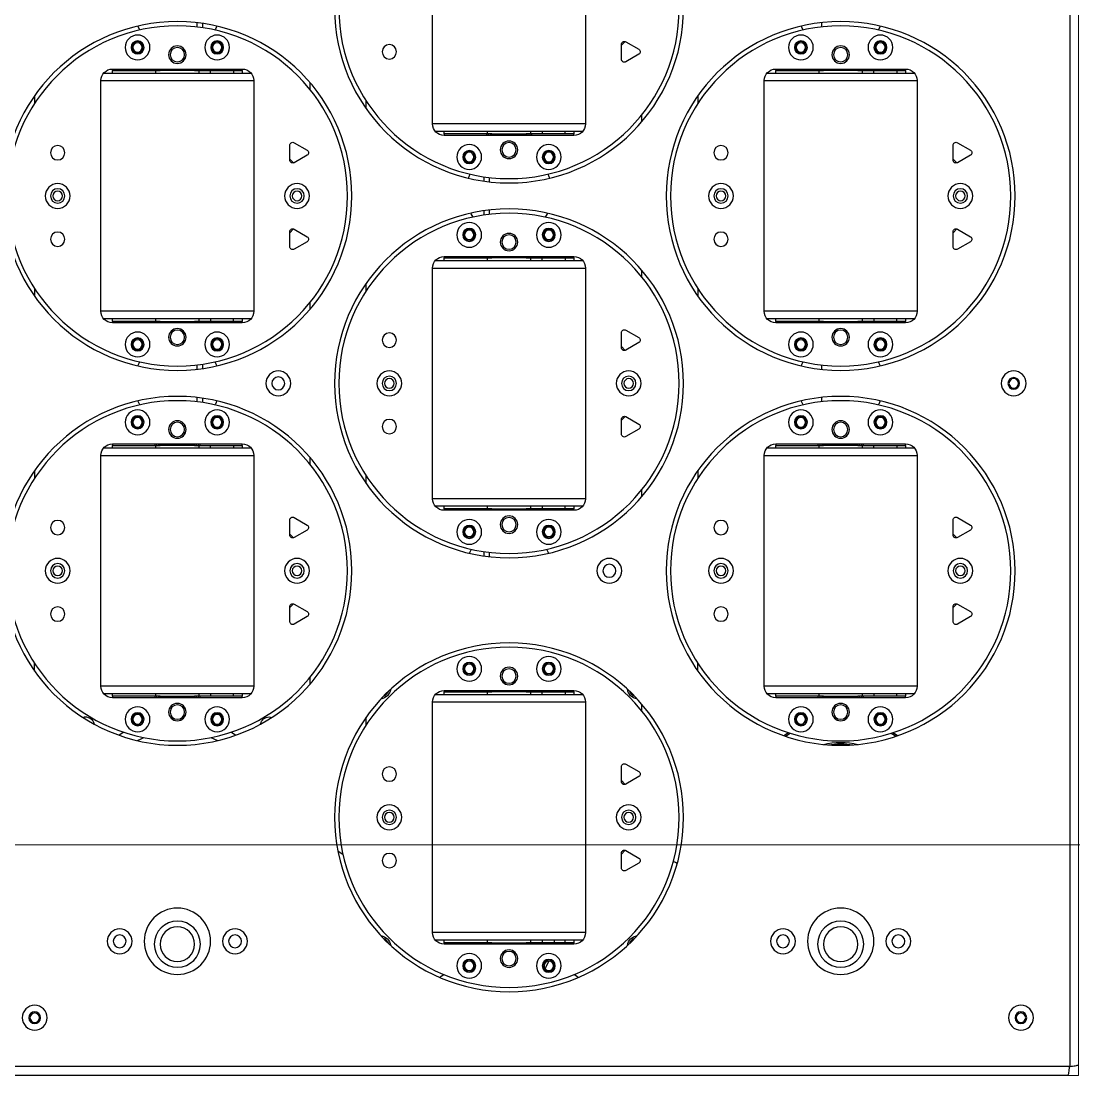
# Model space of a CAD drawing. Header units: millimetres. Extents: x 845401 to 948039, y 511594 to 550263.
# Drawn here: x 928138.5 to 928503.4, y 531309.2 to 531677.3 of the extents above; entities that cross this region are included whole.
import ezdxf

# ---------------------------------------------------------------- set-up
doc = ezdxf.new("R2010")
doc.units = ezdxf.units.MM
doc.layers.add('00', color=7, linetype='Continuous')
doc.layers.add('A-剖-0.10mm.......SECT-L01', color=255, linetype='Continuous', lineweight=18)

# ---------------------------------------------------------------- blocks, each defined once
blk = doc.blocks.new('1260包胶摆轮')
at = {"color": 7, "linetype": 'Continuous', "lineweight": 25}
for p, q in [((4843148.78, 879143.7), (4841954.98, 879143.7)), ((4843148.18, 879146.8), (4841955.59, 879146.8)), ((4843148.78, 877889.9), (4843148.78, 879143.7)), ((4842912.34, 879100.8), (4842912.43, 879100.8)), ((4842928.76, 879099.8), (4842980.01, 879099.8)), ((4842976.88, 879101.3), (4842931.88, 879101.3)), ((4842931.88, 879100.8), (4842931.88, 879101.3)), ((4842946.63, 879100.8), (4842931.88, 879100.8)), ((4842931.88, 879100.8), (4842931.88, 879099.8)), ((4842946.63, 879101.3), (4842946.63, 879100.8)), ((4842947.22, 879100.8), (4842946.63, 879100.8)), ((4842946.88, 879100.8), (4842946.88, 879099.8)), ((4842947.8, 879100.8), (4842947.22, 879100.8)), ((4842948.38, 879100.8), (4842947.8, 879100.8)), ((4842948.38, 879101.3), (4842948.38, 879100.8)), ((4842948.38, 879100.8), (4842960.38, 879100.8)), ((4842960.38, 879100.8), (4842960.38, 879101.3)), ((4842960.97, 879100.8), (4842960.38, 879100.8)), ((4842961.55, 879100.8), (4842960.97, 879100.8)), ((4842962.13, 879100.8), (4842961.55, 879100.8)), ((4842961.88, 879099.8), (4842961.88, 879100.8)), ((4842962.13, 879100.8), (4842962.13, 879101.3)), ((4842976.88, 879100.8), (4842962.13, 879100.8)), ((4842965.88, 879099.8), (4842965.88, 879100.8)), ((4842970.14, 879099.8), (4842969.9, 879100.8)), ((4842973.88, 879100.8), (4842973.88, 879099.8)), ((4842976.88, 879101.3), (4842976.88, 879100.8)), ((4842976.88, 879099.8), (4842976.88, 879100.8)), ((4842996.33, 879100.8), (4842996.43, 879100.8)), ((4842927.88, 879097.3), (4842927.88, 879017.3)), ((4842980.88, 879017.3), (4842980.88, 879097.3)), ((4842993.38, 879074.9), (4842993.38, 879069.7)), ((4842999.38, 879073.16), (4842994.88, 879075.76)), ((4842994.64, 879068.73), (4842993.38, 879070.04)), ((4842994.88, 879068.83), (4842999.38, 879071.43)), ((4843012.66, 879073.54), (4843012.57, 879073.21)), ((4842993.38, 879044.55), (4842994.64, 879045.86)), ((4842993.38, 879044.9), (4842993.38, 879039.7)), ((4842999.38, 879043.16), (4842994.88, 879045.76)), ((4842994.88, 879038.83), (4842999.38, 879041.43)), ((4842819.08, 879028.79), (4842820.64, 879027.74)), ((4842858.13, 879027.74), (4842859.69, 879028.79)), ((4843051.26, 879027.94), (4843049.66, 879028.99)), ((4842871.2, 879022.48), (4842872.18, 879022.64)), ((4842904.88, 879025.19), (4842904.88, 879022.51)), ((4843000.38, 879020.35), (4843000.38, 879018)), ((4842861.88, 879015.8), (4842816.88, 879015.8)), ((4842816.88, 879015.3), (4842816.88, 879015.8)), ((4842831.63, 879015.3), (4842816.88, 879015.3)), ((4842816.88, 879015.3), (4842816.88, 879014.3)), ((4842831.63, 879015.8), (4842831.63, 879015.3)), ((4842832.22, 879015.3), (4842831.63, 879015.3)), ((4842831.88, 879015.3), (4842831.88, 879014.3)), ((4842832.8, 879015.3), (4842832.22, 879015.3)), ((4842833.38, 879015.3), (4842832.8, 879015.3)), ((4842833.38, 879015.8), (4842833.38, 879015.3)), ((4842833.38, 879015.3), (4842845.38, 879015.3)), ((4842845.38, 879015.3), (4842845.38, 879015.8)), ((4842845.97, 879015.3), (4842845.38, 879015.3)), ((4842846.55, 879015.3), (4842845.97, 879015.3)), ((4842847.13, 879015.3), (4842846.55, 879015.3)), ((4842846.88, 879014.3), (4842846.88, 879015.3)), ((4842847.13, 879015.3), (4842847.13, 879015.8)), ((4842861.88, 879015.3), (4842847.13, 879015.3)), ((4842850.88, 879014.3), (4842850.88, 879015.3)), ((4842858.88, 879015.3), (4842858.88, 879014.3)), ((4842861.88, 879015.8), (4842861.88, 879015.3)), ((4842861.88, 879014.3), (4842861.88, 879015.3)), ((4842980.01, 879014.8), (4842928.76, 879014.8)), ((4842931.88, 879014.8), (4842931.88, 879013.8)), ((4842946.88, 879014.8), (4842946.88, 879013.8)), ((4842961.88, 879013.8), (4842961.88, 879014.8)), ((4842965.88, 879014.8), (4842965.88, 879013.8)), ((4842973.88, 879013.8), (4842973.88, 879014.8)), ((4842976.88, 879013.8), (4842976.88, 879014.8)), ((4843091.88, 879015.8), (4843046.88, 879015.8)), ((4843046.88, 879015.3), (4843046.88, 879015.8)), ((4843061.63, 879015.3), (4843046.88, 879015.3)), ((4843046.88, 879015.3), (4843046.88, 879014.3)), ((4843061.63, 879015.8), (4843061.63, 879015.3)), ((4843062.22, 879015.3), (4843061.63, 879015.3)), ((4843061.88, 879015.3), (4843061.88, 879014.3)), ((4843062.8, 879015.3), (4843062.22, 879015.3)), ((4843063.38, 879015.3), (4843062.8, 879015.3)), ((4843063.38, 879015.8), (4843063.38, 879015.3)), ((4843063.38, 879015.3), (4843075.38, 879015.3)), ((4843075.38, 879015.3), (4843075.38, 879015.8)), ((4843075.97, 879015.3), (4843075.38, 879015.3)), ((4843076.55, 879015.3), (4843075.97, 879015.3)), ((4843077.13, 879015.3), (4843076.55, 879015.3)), ((4843076.88, 879014.3), (4843076.88, 879015.3)), ((4843077.13, 879015.3), (4843077.13, 879015.8)), ((4843091.88, 879015.3), (4843077.13, 879015.3)), ((4843080.88, 879014.3), (4843080.88, 879015.3)), ((4843088.88, 879015.3), (4843088.88, 879014.3)), ((4843091.88, 879015.8), (4843091.88, 879015.3)), ((4843091.88, 879014.3), (4843091.88, 879015.3)), ((4842812.88, 879011.8), (4842812.88, 878931.8)), ((4842813.76, 879014.3), (4842865.01, 879014.3)), ((4842865.88, 878931.8), (4842865.88, 879011.8)), ((4842885.38, 879011.1), (4842885.38, 879008.74)), ((4842931.88, 879013.3), (4842931.88, 879013.8)), ((4842931.88, 879013.8), (4842946.63, 879013.8)), ((4842931.88, 879013.3), (4842976.88, 879013.3)), ((4842946.63, 879013.8), (4842946.63, 879013.3)), ((4842946.63, 879013.8), (4842947.22, 879013.8)), ((4842947.22, 879013.8), (4842947.8, 879013.8)), ((4842947.8, 879013.8), (4842948.38, 879013.8)), ((4842960.38, 879013.8), (4842948.38, 879013.8)), ((4842948.38, 879013.8), (4842948.38, 879013.3)), ((4842960.38, 879013.3), (4842960.38, 879013.8)), ((4842960.38, 879013.8), (4842960.97, 879013.8)), ((4842960.97, 879013.8), (4842961.55, 879013.8)), ((4842961.55, 879013.8), (4842962.13, 879013.8)), ((4842962.13, 879013.3), (4842962.13, 879013.8)), ((4842962.13, 879013.8), (4842976.88, 879013.8)), ((4842976.88, 879013.8), (4842976.88, 879013.3)), ((4843042.88, 879011.8), (4843042.88, 878931.8)), ((4843043.76, 879014.3), (4843095.01, 879014.3)), ((4843095.88, 878931.8), (4843095.88, 879011.8)), ((4842789.88, 879006.58), (4842789.88, 879003.9)), ((4843019.88, 879006.58), (4843019.88, 879003.9)), ((4842878.38, 878989.4), (4842878.38, 878984.2)), ((4842884.38, 878987.66), (4842879.88, 878990.26)), ((4843108.38, 878989.4), (4843108.38, 878984.2)), ((4843114.38, 878987.66), (4843109.88, 878990.26)), ((4842879.88, 878983.33), (4842884.38, 878985.93)), ((4843109.88, 878983.33), (4843114.38, 878985.93)), ((4842879.64, 878983.23), (4842878.38, 878984.54)), ((4843109.64, 878983.23), (4843108.38, 878984.54)), ((4842947.66, 878966.92), (4842947.66, 878965.41)), ((4842878.38, 878959.05), (4842879.64, 878960.36)), ((4842884.38, 878957.66), (4842879.88, 878960.26)), ((4843108.38, 878959.05), (4843109.64, 878960.36)), ((4843114.38, 878957.66), (4843109.88, 878960.26)), ((4842878.38, 878959.4), (4842878.38, 878954.2)), ((4842879.88, 878953.33), (4842884.38, 878955.93)), ((4843108.38, 878959.4), (4843108.38, 878954.2)), ((4843109.88, 878953.33), (4843114.38, 878955.93)), ((4842928.76, 878949.3), (4842980.01, 878949.3)), ((4842976.88, 878950.8), (4842931.88, 878950.8)), ((4842931.88, 878950.3), (4842931.88, 878950.8)), ((4842946.63, 878950.3), (4842931.88, 878950.3)), ((4842931.88, 878950.3), (4842931.88, 878949.3)), ((4842946.63, 878950.8), (4842946.63, 878950.3)), ((4842947.22, 878950.3), (4842946.63, 878950.3)), ((4842946.88, 878950.3), (4842946.88, 878949.3)), ((4842947.8, 878950.3), (4842947.22, 878950.3)), ((4842948.38, 878950.3), (4842947.8, 878950.3)), ((4842948.38, 878950.8), (4842948.38, 878950.3)), ((4842948.38, 878950.3), (4842960.38, 878950.3)), ((4842960.38, 878950.3), (4842960.38, 878950.8)), ((4842960.97, 878950.3), (4842960.38, 878950.3)), ((4842961.55, 878950.3), (4842960.97, 878950.3)), ((4842962.13, 878950.3), (4842961.55, 878950.3)), ((4842961.88, 878949.3), (4842961.88, 878950.3)), ((4842962.13, 878950.3), (4842962.13, 878950.8)), ((4842976.88, 878950.3), (4842962.13, 878950.3)), ((4842965.88, 878949.3), (4842965.88, 878950.3)), ((4842973.88, 878950.3), (4842973.88, 878949.3)), ((4842976.88, 878950.8), (4842976.88, 878950.3)), ((4842976.88, 878949.3), (4842976.88, 878950.3)), ((4842927.88, 878946.8), (4842927.88, 878866.8)), ((4842980.88, 878866.8), (4842980.88, 878946.8)), ((4843000.38, 878946.1), (4843000.38, 878943.74)), ((4842904.88, 878941.58), (4842904.88, 878938.9)), ((4842789.88, 878937.01), (4842789.88, 878939.69)), ((4843019.88, 878937.01), (4843019.88, 878939.69)), ((4842885.38, 878934.85), (4842885.38, 878932.5)), ((4842865.01, 878929.3), (4842813.76, 878929.3)), ((4842816.88, 878929.3), (4842816.88, 878928.3)), ((4842816.88, 878927.8), (4842816.88, 878928.3)), ((4842816.88, 878928.3), (4842831.63, 878928.3)), ((4842816.88, 878927.8), (4842861.88, 878927.8)), ((4842831.63, 878928.3), (4842831.63, 878927.8)), ((4842831.63, 878928.3), (4842832.22, 878928.3)), ((4842831.88, 878929.3), (4842831.88, 878928.3)), ((4842832.22, 878928.3), (4842832.8, 878928.3)), ((4842832.8, 878928.3), (4842833.38, 878928.3)), ((4842845.38, 878928.3), (4842833.38, 878928.3)), ((4842833.38, 878928.3), (4842833.38, 878927.8)), ((4842845.38, 878927.8), (4842845.38, 878928.3)), ((4842845.38, 878928.3), (4842845.97, 878928.3)), ((4842845.97, 878928.3), (4842846.55, 878928.3)), ((4842846.55, 878928.3), (4842847.13, 878928.3)), ((4842846.88, 878928.3), (4842846.88, 878929.3)), ((4842847.13, 878928.3), (4842861.88, 878928.3)), ((4842847.13, 878927.8), (4842847.13, 878928.3)), ((4842850.88, 878929.3), (4842850.88, 878928.3)), ((4842858.88, 878928.3), (4842858.88, 878929.3)), ((4842861.88, 878928.3), (4842861.88, 878929.3)), ((4842861.88, 878928.3), (4842861.88, 878927.8)), ((4843095.01, 878929.3), (4843043.76, 878929.3)), ((4843046.88, 878929.3), (4843046.88, 878928.3)), ((4843046.88, 878928.3), (4843061.63, 878928.3)), ((4843046.88, 878927.8), (4843046.88, 878928.3)), ((4843046.88, 878927.8), (4843091.88, 878927.8)), ((4843061.63, 878928.3), (4843061.63, 878927.8)), ((4843061.63, 878928.3), (4843062.22, 878928.3)), ((4843061.88, 878929.3), (4843061.88, 878928.3)), ((4843062.22, 878928.3), (4843062.8, 878928.3)), ((4843062.8, 878928.3), (4843063.38, 878928.3)), ((4843075.38, 878928.3), (4843063.38, 878928.3)), ((4843063.38, 878928.3), (4843063.38, 878927.8)), ((4843075.38, 878927.8), (4843075.38, 878928.3)), ((4843075.38, 878928.3), (4843075.97, 878928.3)), ((4843075.97, 878928.3), (4843076.55, 878928.3)), ((4843076.55, 878928.3), (4843077.13, 878928.3)), ((4843076.88, 878928.3), (4843076.88, 878929.3)), ((4843077.13, 878928.3), (4843091.88, 878928.3)), ((4843077.13, 878927.8), (4843077.13, 878928.3)), ((4843080.88, 878929.3), (4843080.88, 878928.3)), ((4843088.88, 878928.3), (4843088.88, 878929.3)), ((4843091.88, 878928.3), (4843091.88, 878929.3)), ((4843091.88, 878928.3), (4843091.88, 878927.8)), ((4842993.38, 878924.4), (4842993.38, 878919.2)), ((4842999.38, 878922.66), (4842994.88, 878925.26)), ((4842994.64, 878918.23), (4842993.38, 878919.54)), ((4842994.88, 878918.33), (4842999.38, 878920.93)), ((4842846.16, 878911.68), (4842846.16, 878913.19)), ((4843062.88, 878913.16), (4843062.88, 878911.65)), ((4842846.16, 878900.41), (4842846.16, 878901.92)), ((4843062.88, 878901.95), (4843062.88, 878900.44)), ((4842993.38, 878894.05), (4842994.64, 878895.36)), ((4842993.38, 878894.4), (4842993.38, 878889.2)), ((4842999.38, 878892.66), (4842994.88, 878895.26)), ((4842994.88, 878888.33), (4842999.38, 878890.93)), ((4842813.76, 878884.3), (4842865.01, 878884.3)), ((4842861.88, 878885.8), (4842816.88, 878885.8)), ((4842816.88, 878885.3), (4842816.88, 878885.8)), ((4842831.63, 878885.3), (4842816.88, 878885.3)), ((4842816.88, 878885.3), (4842816.88, 878884.3)), ((4842831.63, 878885.8), (4842831.63, 878885.3)), ((4842832.22, 878885.3), (4842831.63, 878885.3)), ((4842831.88, 878885.3), (4842831.88, 878884.3)), ((4842832.8, 878885.3), (4842832.22, 878885.3)), ((4842833.38, 878885.3), (4842832.8, 878885.3)), ((4842833.38, 878885.8), (4842833.38, 878885.3)), ((4842833.38, 878885.3), (4842845.38, 878885.3)), ((4842845.38, 878885.3), (4842845.38, 878885.8)), ((4842845.97, 878885.3), (4842845.38, 878885.3)), ((4842846.55, 878885.3), (4842845.97, 878885.3)), ((4842847.13, 878885.3), (4842846.55, 878885.3)), ((4842846.88, 878884.3), (4842846.88, 878885.3)), ((4842847.13, 878885.3), (4842847.13, 878885.8)), ((4842861.88, 878885.3), (4842847.13, 878885.3)), ((4842850.88, 878884.3), (4842850.88, 878885.3)), ((4842858.88, 878885.3), (4842858.88, 878884.3)), ((4842861.88, 878885.8), (4842861.88, 878885.3)), ((4842861.88, 878884.3), (4842861.88, 878885.3)), ((4843043.76, 878884.3), (4843095.01, 878884.3)), ((4843091.88, 878885.8), (4843046.88, 878885.8)), ((4843046.88, 878885.3), (4843046.88, 878885.8)), ((4843061.63, 878885.3), (4843046.88, 878885.3)), ((4843046.88, 878885.3), (4843046.88, 878884.3)), ((4843061.63, 878885.8), (4843061.63, 878885.3)), ((4843062.22, 878885.3), (4843061.63, 878885.3)), ((4843061.88, 878885.3), (4843061.88, 878884.3)), ((4843062.8, 878885.3), (4843062.22, 878885.3)), ((4843063.38, 878885.3), (4843062.8, 878885.3)), ((4843063.38, 878885.8), (4843063.38, 878885.3)), ((4843063.38, 878885.3), (4843075.38, 878885.3)), ((4843075.38, 878885.3), (4843075.38, 878885.8)), ((4843075.97, 878885.3), (4843075.38, 878885.3)), ((4843076.55, 878885.3), (4843075.97, 878885.3)), ((4843077.13, 878885.3), (4843076.55, 878885.3)), ((4843076.88, 878884.3), (4843076.88, 878885.3)), ((4843077.13, 878885.3), (4843077.13, 878885.8)), ((4843091.88, 878885.3), (4843077.13, 878885.3)), ((4843080.88, 878884.3), (4843080.88, 878885.3)), ((4843088.88, 878885.3), (4843088.88, 878884.3)), ((4843091.88, 878885.8), (4843091.88, 878885.3)), ((4843091.88, 878884.3), (4843091.88, 878885.3)), ((4842812.88, 878881.8), (4842812.88, 878801.8)), ((4842865.88, 878801.8), (4842865.88, 878881.8)), ((4842885.38, 878881.1), (4842885.38, 878878.74)), ((4843042.88, 878881.8), (4843042.88, 878801.8)), ((4843095.88, 878801.8), (4843095.88, 878881.8)), ((4842789.88, 878873.9), (4842789.88, 878876.58)), ((4843019.88, 878873.9), (4843019.88, 878876.58)), ((4842904.88, 878874.69), (4842904.88, 878872.01)), ((4843000.38, 878869.85), (4843000.38, 878867.5)), ((4842980.01, 878864.3), (4842928.76, 878864.3)), ((4842931.88, 878864.3), (4842931.88, 878863.3)), ((4842946.88, 878864.3), (4842946.88, 878863.3)), ((4842961.88, 878863.3), (4842961.88, 878864.3)), ((4842965.88, 878864.3), (4842965.88, 878863.3)), ((4842973.88, 878863.3), (4842973.88, 878864.3)), ((4842976.88, 878863.3), (4842976.88, 878864.3)), ((4842884.38, 878857.66), (4842879.88, 878860.26)), ((4842931.88, 878863.3), (4842946.63, 878863.3)), ((4842931.88, 878862.8), (4842931.88, 878863.3)), ((4842931.88, 878862.8), (4842976.88, 878862.8)), ((4842946.63, 878863.3), (4842946.63, 878862.8)), ((4842946.63, 878863.3), (4842947.22, 878863.3)), ((4842947.22, 878863.3), (4842947.8, 878863.3)), ((4842947.8, 878863.3), (4842948.38, 878863.3)), ((4842960.38, 878863.3), (4842948.38, 878863.3)), ((4842948.38, 878863.3), (4842948.38, 878862.8)), ((4842960.38, 878862.8), (4842960.38, 878863.3)), ((4842960.38, 878863.3), (4842960.97, 878863.3)), ((4842960.97, 878863.3), (4842961.55, 878863.3)), ((4842961.55, 878863.3), (4842962.13, 878863.3)), ((4842962.13, 878862.8), (4842962.13, 878863.3)), ((4842962.13, 878863.3), (4842976.88, 878863.3)), ((4842976.88, 878863.3), (4842976.88, 878862.8)), ((4843114.38, 878857.66), (4843109.88, 878860.26)), ((4842878.38, 878859.4), (4842878.38, 878854.2)), ((4843108.38, 878859.4), (4843108.38, 878854.2)), ((4842879.64, 878853.23), (4842878.38, 878854.54)), ((4842879.88, 878853.33), (4842884.38, 878855.93)), ((4843109.64, 878853.23), (4843108.38, 878854.54)), ((4843109.88, 878853.33), (4843114.38, 878855.93)), ((4842947.66, 878848.18), (4842947.66, 878846.67)), ((4842947.66, 878836.92), (4842947.66, 878835.41)), ((4842878.38, 878829.05), (4842879.64, 878830.36)), ((4842878.38, 878829.4), (4842878.38, 878824.2)), ((4842884.38, 878827.66), (4842879.88, 878830.26)), ((4843108.38, 878829.05), (4843109.64, 878830.36)), ((4843108.38, 878829.4), (4843108.38, 878824.2)), ((4843114.38, 878827.66), (4843109.88, 878830.26)), ((4842879.88, 878823.33), (4842884.38, 878825.93)), ((4843109.88, 878823.33), (4843114.38, 878825.93)), ((4842976.88, 878820.8), (4842931.88, 878820.8)), ((4842931.88, 878820.3), (4842931.88, 878820.8)), ((4842946.63, 878820.3), (4842931.88, 878820.3)), ((4842931.88, 878820.3), (4842931.88, 878819.3)), ((4842946.63, 878820.8), (4842946.63, 878820.3)), ((4842947.22, 878820.3), (4842946.63, 878820.3)), ((4842946.88, 878820.3), (4842946.88, 878819.3)), ((4842947.8, 878820.3), (4842947.22, 878820.3)), ((4842948.38, 878820.3), (4842947.8, 878820.3)), ((4842948.38, 878820.8), (4842948.38, 878820.3)), ((4842948.38, 878820.3), (4842960.38, 878820.3)), ((4842960.38, 878820.3), (4842960.38, 878820.8)), ((4842960.97, 878820.3), (4842960.38, 878820.3)), ((4842961.55, 878820.3), (4842960.97, 878820.3)), ((4842962.13, 878820.3), (4842961.55, 878820.3)), ((4842961.88, 878819.3), (4842961.88, 878820.3)), ((4842962.13, 878820.3), (4842962.13, 878820.8)), ((4842976.88, 878820.3), (4842962.13, 878820.3)), ((4842965.88, 878819.3), (4842965.88, 878820.3)), ((4842973.88, 878820.3), (4842973.88, 878819.3)), ((4842976.88, 878820.8), (4842976.88, 878820.3)), ((4842976.88, 878819.3), (4842976.88, 878820.3)), ((4842927.88, 878816.8), (4842927.88, 878736.8)), ((4842928.76, 878819.3), (4842980.01, 878819.3)), ((4842980.88, 878736.8), (4842980.88, 878816.8)), ((4843000.38, 878816.1), (4843000.38, 878813.74)), ((4842789.88, 878807.01), (4842789.88, 878809.69)), ((4842904.88, 878811.58), (4842904.88, 878808.9)), ((4843019.88, 878807.01), (4843019.88, 878809.69)), ((4842885.38, 878804.85), (4842885.38, 878802.5)), ((4842865.01, 878799.3), (4842813.76, 878799.3)), ((4842816.88, 878799.3), (4842816.88, 878798.3)), ((4842816.88, 878797.8), (4842816.88, 878798.3)), ((4842816.88, 878798.3), (4842831.63, 878798.3)), ((4842816.88, 878797.8), (4842861.88, 878797.8)), ((4842831.63, 878798.3), (4842831.63, 878797.8)), ((4842831.63, 878798.3), (4842832.22, 878798.3)), ((4842831.88, 878799.3), (4842831.88, 878798.3)), ((4842832.22, 878798.3), (4842832.8, 878798.3)), ((4842832.8, 878798.3), (4842833.38, 878798.3)), ((4842845.38, 878798.3), (4842833.38, 878798.3)), ((4842833.38, 878798.3), (4842833.38, 878797.8)), ((4842845.38, 878797.8), (4842845.38, 878798.3)), ((4842845.38, 878798.3), (4842845.97, 878798.3)), ((4842845.97, 878798.3), (4842846.55, 878798.3)), ((4842846.55, 878798.3), (4842847.13, 878798.3)), ((4842846.88, 878798.3), (4842846.88, 878799.3)), ((4842847.13, 878798.3), (4842861.88, 878798.3)), ((4842847.13, 878797.8), (4842847.13, 878798.3)), ((4842850.88, 878799.3), (4842850.88, 878798.3)), ((4842858.88, 878798.3), (4842858.88, 878799.3)), ((4842861.88, 878798.3), (4842861.88, 878799.3)), ((4842861.88, 878798.3), (4842861.88, 878797.8)), ((4843095.01, 878799.3), (4843043.76, 878799.3)), ((4843046.88, 878799.3), (4843046.88, 878798.3)), ((4843046.88, 878798.3), (4843061.63, 878798.3)), ((4843046.88, 878797.8), (4843046.88, 878798.3)), ((4843046.88, 878797.8), (4843091.88, 878797.8)), ((4843061.63, 878798.3), (4843061.63, 878797.8)), ((4843061.63, 878798.3), (4843062.22, 878798.3)), ((4843061.88, 878799.3), (4843061.88, 878798.3)), ((4843062.22, 878798.3), (4843062.8, 878798.3)), ((4843062.8, 878798.3), (4843063.38, 878798.3)), ((4843075.38, 878798.3), (4843063.38, 878798.3)), ((4843063.38, 878798.3), (4843063.38, 878797.8)), ((4843075.38, 878797.8), (4843075.38, 878798.3)), ((4843075.38, 878798.3), (4843075.97, 878798.3)), ((4843075.97, 878798.3), (4843076.55, 878798.3)), ((4843076.55, 878798.3), (4843077.13, 878798.3)), ((4843076.88, 878798.3), (4843076.88, 878799.3)), ((4843077.13, 878797.8), (4843077.13, 878798.3)), ((4843077.13, 878798.3), (4843091.88, 878798.3)), ((4843080.88, 878799.3), (4843080.88, 878798.3)), ((4843088.88, 878798.3), (4843088.88, 878799.3)), ((4843091.88, 878798.3), (4843091.88, 878799.3)), ((4843091.88, 878798.3), (4843091.88, 878797.8)), ((4842993.38, 878794.4), (4842993.38, 878789.2)), ((4842999.38, 878792.66), (4842994.88, 878795.26)), ((4842994.88, 878788.33), (4842999.38, 878790.93)), ((4842994.64, 878788.23), (4842993.38, 878789.54)), ((4842846.16, 878781.68), (4842846.16, 878783.19)), ((4843062.88, 878783.16), (4843062.88, 878781.65))]:
    blk.add_line(p, q, dxfattribs=at)
at = {"color": 8, "linetype": 'Continuous', "lineweight": 25}
for p, q in [((4842947.22, 879101.3), (4842947.22, 879100.8)), ((4842947.8, 879100.8), (4842947.8, 879101.3)), ((4842960.97, 879101.3), (4842960.97, 879100.8)), ((4842961.55, 879100.8), (4842961.55, 879101.3)), ((4842980.88, 879097.3), (4842927.88, 879097.3)), ((4842832.22, 879015.8), (4842832.22, 879015.3)), ((4842832.8, 879015.3), (4842832.8, 879015.8)), ((4842845.97, 879015.8), (4842845.97, 879015.3)), ((4842846.55, 879015.3), (4842846.55, 879015.8)), ((4842927.88, 879017.3), (4842980.88, 879017.3)), ((4843062.22, 879015.8), (4843062.22, 879015.3)), ((4843062.8, 879015.3), (4843062.8, 879015.8)), ((4843075.97, 879015.8), (4843075.97, 879015.3)), ((4843076.55, 879015.3), (4843076.55, 879015.8)), ((4842865.88, 879011.8), (4842812.88, 879011.8)), ((4842947.22, 879013.8), (4842947.22, 879013.3)), ((4842947.8, 879013.3), (4842947.8, 879013.8)), ((4842960.97, 879013.8), (4842960.97, 879013.3)), ((4842961.55, 879013.3), (4842961.55, 879013.8)), ((4843095.88, 879011.8), (4843042.88, 879011.8)), ((4842945.66, 878965.15), (4842945.66, 878966.67)), ((4842947.22, 878950.8), (4842947.22, 878950.3)), ((4842947.8, 878950.3), (4842947.8, 878950.8)), ((4842960.97, 878950.8), (4842960.97, 878950.3)), ((4842961.55, 878950.3), (4842961.55, 878950.8)), ((4842980.88, 878946.8), (4842927.88, 878946.8)), ((4842812.88, 878931.8), (4842865.88, 878931.8)), ((4843042.88, 878931.8), (4843095.88, 878931.8)), ((4842832.22, 878928.3), (4842832.22, 878927.8)), ((4842832.8, 878927.8), (4842832.8, 878928.3)), ((4842845.97, 878928.3), (4842845.97, 878927.8)), ((4842846.55, 878927.8), (4842846.55, 878928.3)), ((4843062.22, 878928.3), (4843062.22, 878927.8)), ((4843062.8, 878927.8), (4843062.8, 878928.3)), ((4843075.97, 878928.3), (4843075.97, 878927.8)), ((4843076.55, 878927.8), (4843076.55, 878928.3)), ((4842848.16, 878913.45), (4842848.16, 878911.94)), ((4842848.16, 878901.66), (4842848.16, 878900.14)), ((4842832.22, 878885.8), (4842832.22, 878885.3)), ((4842832.8, 878885.3), (4842832.8, 878885.8)), ((4842845.97, 878885.8), (4842845.97, 878885.3)), ((4842846.55, 878885.3), (4842846.55, 878885.8)), ((4843062.22, 878885.8), (4843062.22, 878885.3)), ((4843062.8, 878885.3), (4843062.8, 878885.8)), ((4843075.97, 878885.8), (4843075.97, 878885.3)), ((4843076.55, 878885.3), (4843076.55, 878885.8)), ((4842865.88, 878881.8), (4842812.88, 878881.8)), ((4843095.88, 878881.8), (4843042.88, 878881.8)), ((4842927.88, 878866.8), (4842980.88, 878866.8)), ((4842947.22, 878863.3), (4842947.22, 878862.8)), ((4842947.8, 878862.8), (4842947.8, 878863.3)), ((4842960.97, 878863.3), (4842960.97, 878862.8)), ((4842961.55, 878862.8), (4842961.55, 878863.3)), ((4842945.66, 878846.93), (4842945.66, 878848.45)), ((4842945.66, 878835.15), (4842945.66, 878836.67)), ((4842947.22, 878820.8), (4842947.22, 878820.3)), ((4842947.8, 878820.3), (4842947.8, 878820.8)), ((4842960.97, 878820.8), (4842960.97, 878820.3)), ((4842961.55, 878820.3), (4842961.55, 878820.8)), ((4842980.88, 878816.8), (4842927.88, 878816.8)), ((4842812.88, 878801.8), (4842865.88, 878801.8)), ((4843042.88, 878801.8), (4843095.88, 878801.8)), ((4842832.22, 878798.3), (4842832.22, 878797.8)), ((4842832.8, 878797.8), (4842832.8, 878798.3)), ((4842845.97, 878798.3), (4842845.97, 878797.8)), ((4842846.55, 878797.8), (4842846.55, 878798.3)), ((4843062.22, 878798.3), (4843062.22, 878797.8)), ((4843062.8, 878797.8), (4843062.8, 878798.3)), ((4843075.97, 878798.3), (4843075.97, 878797.8)), ((4843076.55, 878797.8), (4843076.55, 878798.3)), ((4842848.16, 878783.45), (4842848.16, 878781.94))]:
    blk.add_line(p, q, dxfattribs=at)
at = {"color": 7, "linetype": 'Continuous', "lineweight": 25, "flags": 128}
for points in [[(4842930.34, 879112.82), (4842930.88, 879112.43), (4842931.73, 879111.78)], [(4842977.04, 879111.78), (4842977.89, 879112.43), (4842978.43, 879112.82)], [(4842968.2, 879107.15), (4842967.06, 879109.33), (4842966.81, 879109.71)], [(4842896.84, 879070.31), (4842896.18, 879069.87), (4842895.03, 879069.03)], [(4843012.73, 879073.28), (4843012.08, 879072.99), (4843011.35, 879072.64)], [(4842825.53, 879030.69), (4842826.79, 879030.07), (4842827.76, 879029.64)], [(4842851.01, 879029.64), (4842851.98, 879030.07), (4842853.24, 879030.69)], [(4843050.25, 879029.19), (4843051.51, 879028.37), (4843051.89, 879028.14)], [(4843086.88, 879028.14), (4843088, 879028.85), (4843088.52, 879029.19)], [(4843089.11, 879028.99), (4843088.61, 879028.65), (4843087.51, 879027.94)], [(4842940.67, 878965.72), (4842940.7, 878965.66), (4842941.37, 878964.34)], [(4842967.4, 878964.34), (4842968.07, 878965.66), (4842968.1, 878965.72)], [(4842826.37, 878914.25), (4842826.21, 878913.96), (4842825.67, 878912.87)], [(4842853.1, 878912.87), (4842852.56, 878913.96), (4842852.4, 878914.25)], [(4843056.37, 878914.25), (4843056.21, 878913.96), (4843055.67, 878912.87)], [(4843083.1, 878912.87), (4843082.56, 878913.96), (4843082.4, 878914.25)], [(4842825.67, 878900.72), (4842825.7, 878900.66), (4842826.37, 878899.34)], [(4842852.4, 878899.34), (4842853.07, 878900.66), (4842853.1, 878900.72)], [(4843055.67, 878900.72), (4843055.7, 878900.66), (4843056.37, 878899.34)], [(4843082.4, 878899.34), (4843083.07, 878900.66), (4843083.1, 878900.72)], [(4842941.91, 878849.13), (4842941.21, 878847.96), (4842941.1, 878847.77)], [(4842967.66, 878847.77), (4842967.56, 878847.96), (4842966.86, 878849.13)], [(4842940.3, 878835.64), (4842940.7, 878834.66), (4842940.9, 878834.24)], [(4842967.87, 878834.24), (4842968.07, 878834.66), (4842968.47, 878835.64)], [(4842826.37, 878784.25), (4842826.21, 878783.96), (4842825.67, 878782.87)], [(4842853.1, 878782.87), (4842852.56, 878783.96), (4842852.4, 878784.25)], [(4843056.37, 878784.25), (4843056.21, 878783.96), (4843055.67, 878782.87)], [(4843083.1, 878782.87), (4843082.56, 878783.96), (4843082.4, 878784.25)]]:
    blk.add_lwpolyline(points, dxfattribs=at)
at = {"color": 7, "linetype": 'Continuous', "lineweight": 25}
for centre, radius in [((4842789.92, 879126.8), 4.3), ((4842789.92, 879126.8), 2.03), ((4843131.88, 879126.8), 4.3), ((4843131.88, 879126.8), 2.03), ((4842789.92, 879126.8), 1.65), ((4843131.88, 879126.8), 1.65), ((4842954.38, 879057.3), 60.5), ((4842954.38, 879057.3), 59), ((4842839.38, 879100.3), 11.5), ((4842940.58, 879108.8), 4.3), ((4842940.58, 879108.8), 2.25), ((4842940.58, 879108.8), 2.03), ((4842940.58, 879108.8), 1.65), ((4842968.18, 879108.8), 4.3), ((4842968.18, 879108.8), 2.25), ((4842968.18, 879108.8), 2.02), ((4842968.18, 879108.8), 1.65), ((4843069.38, 879100.3), 11.5), ((4842839.38, 879101.3), 8), ((4842839.38, 879101.3), 6), ((4842954.38, 879106.3), 3.03), ((4842954.38, 879106.3), 2.5), ((4843069.38, 879101.3), 8), ((4843069.38, 879101.3), 6), ((4842819.38, 879100.3), 4.3), ((4842859.38, 879100.3), 4.3), ((4843049.38, 879100.3), 4.3), ((4843089.38, 879100.3), 4.3), ((4842819.38, 879100.3), 2.25), ((4842859.38, 879100.3), 2.25), ((4843049.38, 879100.3), 2.25), ((4843089.38, 879100.3), 2.25), ((4842912.88, 879072.3), 2.5), ((4842912.88, 879057.3), 4.3), ((4842912.88, 879057.3), 2.5), ((4842912.88, 879057.3), 1.65), ((4842995.88, 879057.3), 4.3), ((4842995.88, 879057.3), 2.5), ((4842995.88, 879057.3), 1.65), ((4842912.88, 879042.3), 2.5), ((4842839.38, 878971.8), 60.5), ((4842839.38, 878971.8), 59), ((4843069.38, 878971.8), 60.5), ((4843069.38, 878971.8), 59), ((4842825.58, 879023.3), 4.3), ((4842853.18, 879023.3), 4.3), ((4843055.58, 879023.3), 4.3), ((4843083.18, 879023.3), 4.3), ((4842825.58, 879023.3), 2.25), ((4842825.58, 879023.3), 2.03), ((4842825.58, 879023.3), 1.65), ((4842839.38, 879020.8), 3.03), ((4842839.38, 879020.8), 2.5), ((4842853.18, 879023.3), 2.25), ((4842853.18, 879023.3), 2.03), ((4842853.18, 879023.3), 1.65), ((4843055.58, 879023.3), 2.25), ((4843055.58, 879023.3), 2.03), ((4843055.58, 879023.3), 1.65), ((4843069.38, 879020.8), 3.02), ((4843069.38, 879020.8), 2.5), ((4843083.18, 879023.3), 2.25), ((4843083.18, 879023.3), 2.03), ((4843083.18, 879023.3), 1.65), ((4842954.38, 879008.3), 3.03), ((4842940.58, 879005.8), 4.3), ((4842940.58, 879005.8), 2.25), ((4842940.58, 879005.8), 2.03), ((4842940.58, 879005.8), 1.65), ((4842954.38, 879008.3), 2.5), ((4842968.18, 879005.8), 4.3), ((4842968.18, 879005.8), 2.25), ((4842968.18, 879005.8), 2.03), ((4842968.18, 879005.8), 1.65), ((4842797.88, 878986.8), 2.5), ((4843027.88, 878986.8), 2.5), ((4842797.88, 878971.8), 4.3), ((4842797.88, 878971.8), 2.5), ((4842880.88, 878971.8), 4.3), ((4842880.88, 878971.8), 2.5), ((4842989.17, 878971.8), 4.3), ((4843027.88, 878971.8), 4.3), ((4843027.88, 878971.8), 2.5), ((4843110.88, 878971.8), 4.3), ((4843110.88, 878971.8), 2.5), ((4842797.88, 878971.8), 1.65), ((4842880.88, 878971.8), 1.65), ((4842989.17, 878971.8), 2.25), ((4843027.88, 878971.8), 1.65), ((4843110.88, 878971.8), 1.65), ((4842954.38, 878906.8), 60.5), ((4842954.38, 878906.8), 59), ((4842940.58, 878958.3), 4.3), ((4842940.58, 878958.3), 2.25), ((4842940.58, 878958.3), 2.03), ((4842940.58, 878958.3), 1.65), ((4842968.18, 878958.3), 4.3), ((4842968.18, 878958.3), 2.25), ((4842968.18, 878958.3), 2.03), ((4842968.18, 878958.3), 1.65), ((4842797.88, 878956.8), 2.5), ((4842954.38, 878955.8), 3.02), ((4842954.38, 878955.8), 2.5), ((4843027.88, 878956.8), 2.5), ((4842825.58, 878920.3), 4.3), ((4842839.38, 878922.8), 3.03), ((4842839.38, 878922.8), 2.5), ((4842853.18, 878920.3), 4.3), ((4842912.88, 878921.8), 2.5), ((4843055.58, 878920.3), 4.3), ((4843069.38, 878922.8), 3.03), ((4843069.38, 878922.8), 2.5), ((4843083.18, 878920.3), 4.3), ((4842825.58, 878920.3), 2.25), ((4842825.58, 878920.3), 2.03), ((4842825.58, 878920.3), 1.65), ((4842853.18, 878920.3), 2.25), ((4842853.18, 878920.3), 2.03), ((4842853.18, 878920.3), 1.65), ((4843055.58, 878920.3), 2.25), ((4843055.58, 878920.3), 2.03), ((4843055.58, 878920.3), 1.65), ((4843083.18, 878920.3), 2.25), ((4843083.18, 878920.3), 2.03), ((4843083.18, 878920.3), 1.65), ((4842874.38, 878906.8), 4.3), ((4842874.38, 878906.8), 2.25), ((4842912.88, 878906.8), 4.3), ((4842912.88, 878906.8), 2.5), ((4842912.88, 878906.8), 1.65), ((4842995.88, 878906.8), 4.3), ((4842995.88, 878906.8), 2.5), ((4842995.88, 878906.8), 1.65), ((4843129.38, 878906.8), 4.3), ((4843129.38, 878906.8), 2.02), ((4843129.38, 878906.8), 1.65), ((4842839.38, 878841.8), 60.5), ((4842839.38, 878841.8), 59), ((4843069.38, 878841.8), 60.5), ((4843069.38, 878841.8), 59), ((4842825.58, 878893.3), 4.3), ((4842853.18, 878893.3), 4.3), ((4843055.58, 878893.3), 4.3), ((4843083.18, 878893.3), 4.3), ((4842825.58, 878893.3), 2.25), ((4842825.58, 878893.3), 2.02), ((4842825.58, 878893.3), 1.65), ((4842839.38, 878890.8), 3.03), ((4842839.38, 878890.8), 2.5), ((4842853.18, 878893.3), 2.25), ((4842853.18, 878893.3), 2.02), ((4842853.18, 878893.3), 1.65), ((4842912.88, 878891.8), 2.5), ((4843055.58, 878893.3), 2.25), ((4843055.58, 878893.3), 2.03), ((4843055.58, 878893.3), 1.65), ((4843069.38, 878890.8), 3.03), ((4843069.38, 878890.8), 2.5), ((4843083.18, 878893.3), 2.25), ((4843083.18, 878893.3), 2.03), ((4843083.18, 878893.3), 1.65), ((4842954.38, 878857.8), 3.03), ((4842954.38, 878857.8), 2.5), ((4842797.88, 878856.8), 2.5), ((4842940.58, 878855.3), 4.3), ((4842940.58, 878855.3), 2.25), ((4842940.58, 878855.3), 2.02), ((4842940.58, 878855.3), 1.65), ((4842968.18, 878855.3), 4.3), ((4842968.18, 878855.3), 2.25), ((4842968.18, 878855.3), 2.02), ((4842968.18, 878855.3), 1.65), ((4843027.88, 878856.8), 2.5), ((4842797.88, 878841.8), 4.3), ((4842880.88, 878841.8), 4.3), ((4843027.88, 878841.8), 4.3), ((4843110.88, 878841.8), 4.3), ((4842797.88, 878841.8), 2.5), ((4842797.88, 878841.8), 1.65), ((4842880.88, 878841.8), 2.5), ((4842880.88, 878841.8), 1.65), ((4843027.88, 878841.8), 2.5), ((4843027.88, 878841.8), 1.65), ((4843110.88, 878841.8), 2.5), ((4843110.88, 878841.8), 1.65), ((4842954.38, 878776.8), 60.5), ((4842954.38, 878776.8), 59), ((4842940.58, 878828.3), 4.3), ((4842968.18, 878828.3), 4.3), ((4842797.88, 878826.8), 2.5), ((4842940.58, 878828.3), 2.25), ((4842940.58, 878828.3), 2.03), ((4842940.58, 878828.3), 1.65), ((4842954.38, 878825.8), 3.03), ((4842954.38, 878825.8), 2.5), ((4842968.18, 878828.3), 2.25), ((4842968.18, 878828.3), 2.03), ((4842968.18, 878828.3), 1.65), ((4843027.88, 878826.8), 2.5), ((4842825.58, 878790.3), 4.3), ((4842839.38, 878792.8), 3.03), ((4842839.38, 878792.8), 2.5), ((4842853.18, 878790.3), 4.3), ((4842912.88, 878791.8), 2.5), ((4843055.58, 878790.3), 4.3), ((4843069.38, 878792.8), 3.03), ((4843069.38, 878792.8), 2.5), ((4843083.18, 878790.3), 4.3), ((4842825.58, 878790.3), 2.25), ((4842825.58, 878790.3), 2.03), ((4842825.58, 878790.3), 1.65), ((4842853.18, 878790.3), 2.25), ((4842853.18, 878790.3), 2.03), ((4842853.18, 878790.3), 1.65), ((4843055.58, 878790.3), 2.25), ((4843055.58, 878790.3), 2.03), ((4843055.58, 878790.3), 1.65), ((4843083.18, 878790.3), 2.25), ((4843083.18, 878790.3), 2.03), ((4843083.18, 878790.3), 1.65)]:
    blk.add_circle(centre, radius, dxfattribs=at)
for centre, radius, start, end in [((4842909.38, 879102.3), 4, 277.8416, 352.1584), ((4842909.38, 879102.3), 3.4, 293.0254, 336.9746), ((4842931.88, 879097.3), 4, 90, 180), ((4842976.88, 879097.3), 4, 0, 90), ((4842999.38, 879102.3), 4, 187.8416, 262.1584), ((4842999.38, 879102.3), 3.4, 203.0254, 246.9746), ((4842994.38, 879074.9), 1, 60, 180), ((4842998.88, 879072.3), 1, 300, 60), ((4842994.38, 879069.7), 1, 180, 300), ((4842994.38, 879044.9), 1, 60, 180), ((4842998.88, 879042.3), 1, 300, 60), ((4842994.38, 879039.7), 1, 180, 300), ((4843069.38, 879057.3), 26, 256.6579, 283.3421), ((4843069.38, 879057.3), 25.5, 260.4644, 279.5356), ((4842807.56, 879025.48), 3, 251.0877, 350.2283), ((4842871.2, 879025.48), 3, 189.7717, 270), ((4842816.88, 879011.8), 4, 90, 180), ((4842861.88, 879011.8), 4, 0, 90), ((4842909.38, 879012.3), 4, 7.8416, 82.1584), ((4842909.38, 879012.3), 3.4, 23.0254, 66.9746), ((4842931.88, 879017.3), 4, 180, 270), ((4842976.88, 879017.3), 4, 270, 0), ((4842999.38, 879012.3), 4, 97.8416, 172.1584), ((4842999.38, 879012.3), 3.4, 113.0254, 156.9746), ((4843046.88, 879011.8), 4, 90, 180), ((4843091.88, 879011.8), 4, 0, 90), ((4842879.38, 878989.4), 1, 60, 180), ((4843109.38, 878989.4), 1, 60, 180), ((4842883.88, 878986.8), 1, 300, 60), ((4843113.88, 878986.8), 1, 300, 60), ((4842879.38, 878984.2), 1, 180, 300), ((4843109.38, 878984.2), 1, 180, 300), ((4842879.38, 878959.4), 1, 60, 180), ((4843109.38, 878959.4), 1, 60, 180), ((4842883.88, 878956.8), 1, 300, 60), ((4843113.88, 878956.8), 1, 300, 60), ((4842879.38, 878954.2), 1, 180, 300), ((4843109.38, 878954.2), 1, 180, 300), ((4842931.88, 878946.8), 4, 90, 180), ((4842976.88, 878946.8), 4, 0, 90), ((4842816.88, 878931.8), 4, 180, 270), ((4842861.88, 878931.8), 4, 270, 0), ((4843046.88, 878931.8), 4, 180, 270), ((4843091.88, 878931.8), 4, 270, 0), ((4842994.38, 878924.4), 1, 60, 180), ((4842998.88, 878921.8), 1, 300, 60), ((4842994.38, 878919.2), 1, 180, 300), ((4842994.38, 878894.4), 1, 60, 180), ((4842998.88, 878891.8), 1, 300, 60), ((4842994.38, 878889.2), 1, 180, 300), ((4842816.88, 878881.8), 4, 90, 180), ((4842861.88, 878881.8), 4, 0, 90), ((4843046.88, 878881.8), 4, 90, 180), ((4843091.88, 878881.8), 4, 0, 90), ((4842931.88, 878866.8), 4, 180, 270), ((4842976.88, 878866.8), 4, 270, 0), ((4842879.38, 878859.4), 1, 60, 180), ((4843109.38, 878859.4), 1, 60, 180), ((4842883.88, 878856.8), 1, 300, 60), ((4843113.88, 878856.8), 1, 300, 60), ((4842879.38, 878854.2), 1, 180, 300), ((4843109.38, 878854.2), 1, 180, 300), ((4842879.38, 878829.4), 1, 60, 180), ((4842883.88, 878826.8), 1, 300, 60), ((4843109.38, 878829.4), 1, 60, 180), ((4843113.88, 878826.8), 1, 300, 60), ((4842879.38, 878824.2), 1, 180, 300), ((4843109.38, 878824.2), 1, 180, 300), ((4842931.88, 878816.8), 4, 90, 180), ((4842976.88, 878816.8), 4, 0, 90), ((4842816.88, 878801.8), 4, 180, 270), ((4842861.88, 878801.8), 4, 270, 0), ((4843046.88, 878801.8), 4, 180, 270), ((4843091.88, 878801.8), 4, 270, 0), ((4842994.38, 878794.4), 1, 60, 180), ((4842998.88, 878791.8), 1, 300, 60), ((4842994.38, 878789.2), 1, 180, 300)]:
    blk.add_arc(centre, radius, start, end, dxfattribs=at)
for points in [[(4843148.18, 879146.8), (4843148.22, 879146.76), (4843148.31, 879146.69), (4843148.44, 879146.15), (4843148.57, 879145.35), (4843148.69, 879144.48), (4843148.76, 879143.92), (4843148.78, 879143.7)], [(4843148.78, 879143.7), (4843149.13, 879143.65), (4843149.84, 879143.57), (4843150.77, 879143.44), (4843151.47, 879143.3), (4843151.83, 879143.19), (4843151.87, 879143.12), (4843151.88, 879143.09)]]:
    blk.add_open_spline(points, degree=3, knots=[0, 0, 0, 0, 0.216378, 0.432755, 0.64912, 0.865484, 1, 1, 1, 1], dxfattribs=at)
blk = doc.blocks.new('小盘摆轮加过渡板')
at = {"layer": 'A-剖-0.10mm.......SECT-L01', "color": 4}
blk.add_lwpolyline([(735451.26, 342650.57), (734251.26, 342650.57), (734251.26, 341390.57), (735451.26, 341390.57)], close=True, dxfattribs=at)
at = {"layer": 'A-剖-0.10mm.......SECT-L01', "color": 1, "xscale": -1, "rotation": 180}
blk.add_blockref('1260包胶摆轮', (-4107700.62, 1220537.36), dxfattribs=at)
blk = doc.blocks.new('C线')
blk.add_blockref('小盘摆轮加过渡板', (274923.7, 128758.97, 25.38))
blk = doc.blocks.new('BC线平台')
at = {"layer": 'A-剖-0.10mm.......SECT-L01', "color": 2, "elevation": 0.98}
blk.add_lwpolyline([(776874.46, 363350.44), (808174.13, 363350.44), (808174.13, 363250.44), (776874.46, 363250.44)], close=True, dxfattribs=at)

msp = doc.modelspace()

# ---------------------------------------------------------------- block references
at = {"layer": '00'}
for name, p in [('BC线平台', (120688.34, 168041.31, -0.98)), ('C线', (-81869.83, 61162.22))]:
    msp.add_blockref(name, p, dxfattribs=at)

doc.saveas('drawing.dxf')
